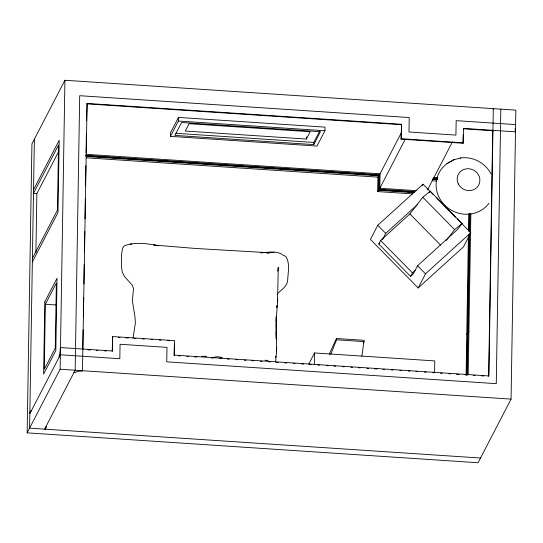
<?xml version="1.0" encoding="UTF-8"?>
<svg xmlns="http://www.w3.org/2000/svg" width="543" height="543" viewBox="0 0 543 543"><rect width="100%" height="100%" fill="white"/><g stroke="black" fill="none" stroke-linecap="round" stroke-linejoin="round"><path stroke-width="0.81" d="M276.095 332.214L276.265 339.022L276.272 316.399C275.355 331.637 277.765 346.916 275.525 362.079M27.15 432.852L31.935 143.888L64.922 80.262L515.85 110.148L511.065 399.112L478.078 462.738L27.15 432.852L60.13 369.226L64.922 80.262M34.379 139.178L29.593 428.142L480.521 458.027M35.892 252.685L36.87 193.579L58.834 151.219M45.361 304.256L44.288 369.301L55.277 348.09L56.357 283.046L45.361 304.256L56.221 304.976M59.153 357.131L59.173 355.801A6.211 0.916 -86.2 0 0 60.266 347.988L60.49 347.554L112.428 350.995L112.666 336.545L174.636 340.651L174.174 355.536L174.357 344.296M82.821 349.163L83.14 329.703M83.35 317.017L83.67 297.564M83.9 284.03L84.219 264.577M84.43 251.884L84.769 231.589M84.98 218.897L85.312 198.595M85.522 185.91L85.862 165.608M86.072 152.922L86.391 133.469M86.602 120.777L87.104 103.428L401.582 124.272L401.121 139.151L463.091 143.257L463.559 128.379L515.49 131.82L515.266 132.254A6.211 0.916 -86.2 0 0 515.042 128.65M87.104 103.428L82.455 371.154A6.211 1.962 0.9 0 0 75.328 372.668L73.943 372.579M112.197 351.43L112.666 336.545M170.448 136.354L170.502 132.743L178.443 117.424L324.999 127.137L324.938 130.748L316.997 146.067L170.448 136.354L178.382 121.035L178.443 117.424M277.616 294.028L277.67 300.028L276.177 320.825M306.367 139.062L310.168 131.732L189.086 123.709L185.285 131.039L306.367 139.062L306.401 136.897M313.766 144.601L320.451 131.705L181.613 122.501L174.927 135.404L313.766 144.601L313.8 142.436L319.746 130.972M314.329 364.672L314.526 352.95L434.773 360.919L434.576 372.641M412.761 193.905L377.677 191.577L377.921 177.133L379.129 175.253L377.439 175.138M401.121 139.151L401.582 124.272M463.091 143.257L463.24 134.426M466.104 374.853L468.405 235.832M468.487 230.748L468.772 213.793M466.749 375.247L469.077 234.535M469.125 231.99L469.43 213.338M466.953 374.853L469.267 234.983M469.328 231.596L469.62 213.793M467.279 375.037L469.614 234.325M469.654 231.78L469.953 213.983M468.188 374.738L470.856 213.732M488.652 376.38L492.725 130.232M500.816 109.15L496.268 383.663L166.762 361.828L167 347.377L120.057 344.269L119.82 358.719L60.368 354.776L29.831 413.691M276.516 351.905L276.679 347.669M277.514 302.363L277.541 298.25M277.738 292.596L278.26 267.4L277.711 271.215M361.876 356.16L364.088 340.325L336.429 338.493L329.234 354.179M363.505 343.631L363.796 341.981M276.659 307.467L276.978 305.729L276.686 307.284M275.498 357.796L275.803 356.289L275.552 357.504M133.083 337.909L135.397 322.786L134.983 316.874L132.336 300.523L133.551 288.421L132.227 285.129L124.571 276.638L122.236 272.111L121.394 265.765L121.476 254.606L122.623 248.097L124.211 245.85C135.037 241.655 147.241 243.508 158.352 245.735M330.755 354.341L336.558 339.789L336.429 338.493M33.544 189.745L59.194 140.257L57.999 212.496L32.349 261.984M32.404 258.373L57.449 210.066L58.522 145.049L33.483 193.356L36.822 193.579M29.845 412.972L31.066 410.617L31.209 411.037M44.621 429.14L75.165 370.224L79.712 95.704L409.218 117.546L408.981 131.99L455.923 135.105L456.161 120.655L515.612 124.591M45.374 429.187L46.053 427.884L45.727 427.66L46.596 426.832L45.999 426.479M401.399 132.628L380.059 173.801L378.797 175.437L378.559 189.88L414.472 192.263M377.677 191.577L379.822 188.251L405.044 139.592M433.049 194.401L423.031 184.213L377.765 225.284L370.435 239.422L418.178 287.966L463.444 246.895L470.767 232.757L457.213 218.972M308.797 363.993L314.526 352.95M378.783 244.038L380.616 240.501L409.904 213.928L422.78 197.252L430.246 191.197L462.073 223.56L457.491 229.499L417.547 265.737L413.271 273.984L410.61 276.401L378.783 244.038L379.849 243.074M382.543 239.504L385.72 233.375L417.587 204.46M422.257 185.699L423.031 184.213M427.538 189.867L452.373 141.954M493.078 109.089L493.302 108.654L488.876 375.946L174.398 355.102M410.61 276.401L412.442 272.864L415.103 270.448M418.178 287.966L425.508 273.821L470.767 232.757M467.652 332.472L468.901 331.563M429.228 192.514L430.246 191.197M446.19 240.515L454.606 229.614L462.073 223.56M277.066 294.204C281.057 289.901 287.213 286.69 287.695 280.14C287.96 272.376 290.254 263.504 285.917 256.561L282.007 254.613M446.903 163.599L454.05 159.717M379.129 175.253L86.296 156.051M213.793 357.267L217.18 356.703L222.365 357.47M467.978 332.696L466.776 334.169L467.53 334.216M460.199 158.067C472.519 156.011 485.388 162.825 491.021 173.923M453.127 159.968L460.905 157.87M266.885 253.201L269.09 252.76L195.731 248.47L153.839 245.049L158.4 245.741M260.911 252.794C267.76 252.543 275.199 250.574 281.573 254.036M260.884 252.794L262.554 252.658M268.106 252.821L274.086 252.475M201.596 356.31L206.693 356.317M130.205 244.126L131.759 244.133M265.072 360.199L268.12 360.525M86.88 103.862L401.358 124.7M463.335 128.813L493.485 130.809M178.382 121.035L324.938 130.748M401.345 138.716L463.315 142.823M175.81 133.286L313.8 142.436M86.032 154.321L380.059 173.801L379.822 188.251L416.698 190.695M433.694 177.357L437.882 177.636M85.794 155.332L379.143 174.778L378.899 189.222L414.818 191.604M433.457 178.375L437.644 178.654M85.78 155.807L87.471 155.922M90.002 156.085L95.921 156.479M98.459 156.649L104.378 157.042M106.91 157.212L111.987 157.545M115.367 157.769L120.437 158.108M122.976 158.271L128.046 158.61M131.426 158.834L136.503 159.167M139.884 159.391L144.954 159.73M147.492 159.9L152.563 160.233M155.943 160.457L161.02 160.796M164.4 161.02L169.47 161.352M172.009 161.522L177.928 161.916M180.459 162.085L186.378 162.472M188.916 162.642L193.987 162.981M196.525 163.151L202.444 163.538M204.976 163.708L210.053 164.047M213.433 164.271L218.503 164.604M221.042 164.773L226.96 165.167M229.492 165.33L234.569 165.669M237.949 165.893L243.02 166.233M246.4 166.457L251.477 166.789M254.009 166.959L259.927 167.353M262.466 167.516L268.385 167.909M270.916 168.079L275.993 168.411M278.525 168.581L284.444 168.975M286.982 169.144L292.053 169.477M295.433 169.701L300.51 170.04M303.042 170.21L308.96 170.597M311.499 170.767L316.569 171.106M319.949 171.33L325.026 171.663M327.558 171.832L333.477 172.226M336.015 172.396L341.085 172.728M344.466 172.952L349.543 173.292M352.923 173.516L357.993 173.848M360.532 174.018L366.45 174.412M368.982 174.574L374.059 174.914M434.325 178.905L437.706 179.129M432.276 178.98L437.305 179.312M86.093 156.445L378.593 175.83L378.356 190.281L414.268 192.656M432.907 179.428L437.101 179.706M86.262 157.803L377.921 177.133M432.235 180.731L436.423 181.009M379.727 189.751L385.571 190.138M388.075 190.308L393.084 190.641M396.424 190.858L402.268 191.245M404.773 191.414L410.617 191.801M336.558 339.789L364.129 341.615M118.299 337.366L119.976 337.481M125.84 337.868L128.352 338.038M134.216 338.425L135.886 338.533M142.585 338.981L144.262 339.09M150.961 339.531L152.637 339.646M159.337 340.088L161.013 340.196M167.712 340.644L169.389 340.753M87.912 349.821L90.423 349.984M96.287 350.371L97.957 350.486M104.663 350.927L106.34 351.043M178.396 355.814L180.086 355.93M186.853 356.378L188.543 356.486M194.462 356.88L196.994 357.05M211.37 358L213.06 358.115M219.82 358.563L221.51 358.672M227.429 359.066L229.119 359.174M235.886 359.629L237.576 359.737M244.336 360.185L246.027 360.301M251.945 360.688L253.635 360.803M260.402 361.251L262.093 361.36M268.853 361.808L270.543 361.923M276.462 362.317L278.152 362.425M284.912 362.873L286.609 362.989M293.369 363.437L295.059 363.545M301.82 363.993L303.517 364.109M309.429 364.502L311.119 364.611M317.886 365.059L319.576 365.174M326.336 365.622L328.026 365.731M333.945 366.125L335.635 366.24M342.402 366.688L344.092 366.796M350.853 367.244L352.543 367.36M358.461 367.747L360.152 367.862M366.919 368.31L368.609 368.419M374.527 368.812L377.059 368.982M382.978 369.376L384.668 369.484M391.435 369.932L393.125 370.048M399.886 370.496L401.576 370.604M408.343 371.052L410.033 371.168M415.945 371.561L417.642 371.67M424.402 372.118L426.092 372.233M432.852 372.681L434.549 372.79M440.461 373.184L442.151 373.299M448.918 373.747L450.609 373.855M456.527 374.249L459.059 374.419M464.978 374.806L466.668 374.921M473.435 375.369L475.125 375.485M481.885 375.932L483.575 376.041M60.13 369.226L511.065 399.112M436.586 197.998L455.448 217.173M422.78 197.252L454.606 229.614M409.904 213.928L440.556 245.09M377.765 225.284L385.72 233.375M417.547 265.737L425.508 273.821M380.616 240.501L412.442 272.864M488.999 203.211A29.315 27.476 27.4 0 1 443.169 203.489A29.315 27.476 27.4 0 1 452.407 160.701M44.811 301.827L43.616 374.086L55.827 350.52L57.029 278.26L44.811 301.827M458.306 183.907A11.512 10.785 27.4 0 0 477.935 186.263A11.512 10.785 27.4 0 0 469.342 168.798A11.512 10.785 27.4 0 0 458.306 183.907"/></g></svg>
